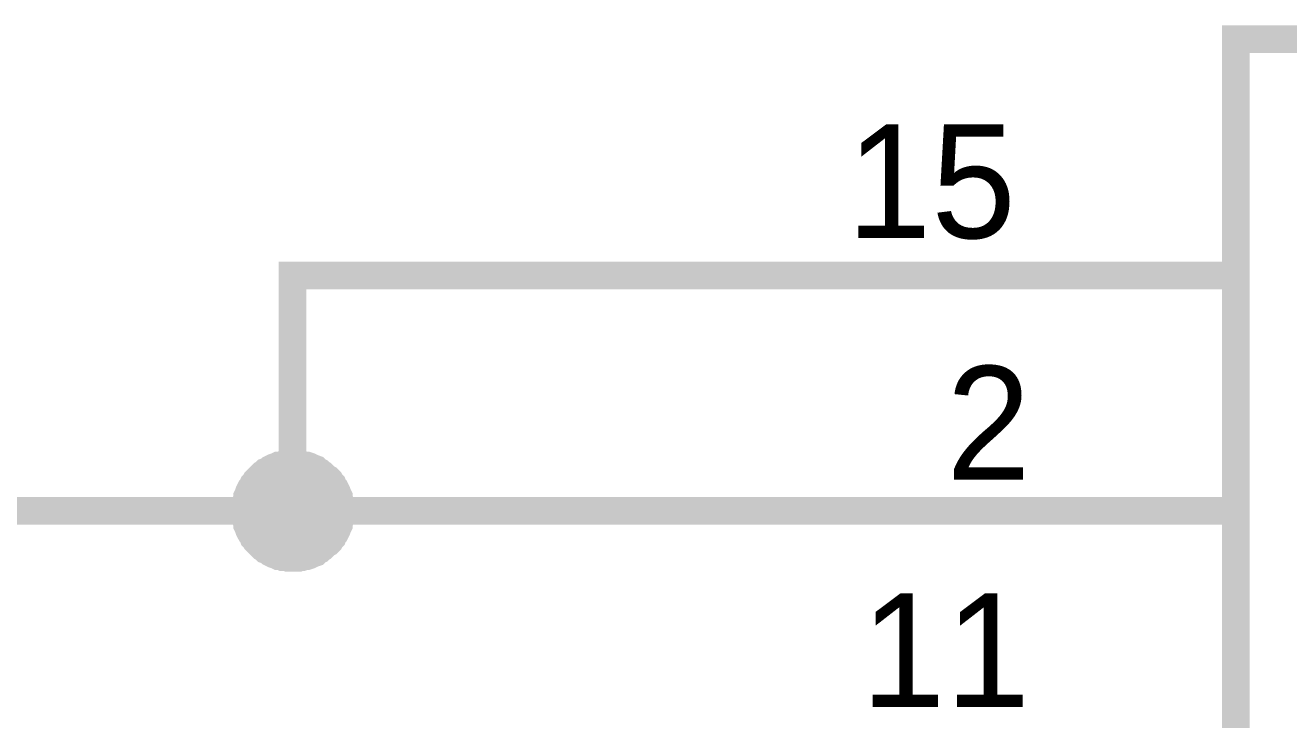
# Model space of a CAD drawing. Header units: millimetres. Extents: x 0 to 11.5, y 0 to 7.6.
# Drawn here: x 4.687 to 5.223, y 5.411 to 5.706 of the extents above; entities that cross this region are included whole.
import ezdxf

# ---------------------------------------------------------------- set-up
doc = ezdxf.new("R2010")
doc.units = ezdxf.units.MM
doc.header["$MEASUREMENT"] = 0
doc.layers.add('Sheet', color=255, linetype='Continuous')

msp = doc.modelspace()

# ---------------------------------------------------------------- linework, layer by layer
at = {"layer": 'Sheet'}
for points, const_width in [([(5.20048, 5.7), (6.20002, 5.7), (6.20002, 4.0997), (5.20048, 4.0997), (5.20048, 5.7)], 0.0118), ([(5.20048, 5.7), (5.20048, 4.0997), (6.20002, 4.0997), (6.20002, 5.7), (5.20048, 5.7), (5.20048, 5.7)], 0.0039)]:
    msp.add_lwpolyline(points, close=True, dxfattribs=dict(at, const_width=const_width))
for points, const_width in [([(5.00034, 5.59972), (4.80021, 5.59972), (4.80021, 5.49982), (5.00034, 5.49982)], 0.0118), ([(5.20048, 5.59972), (5.00034, 5.59972)], 0.0118), ([(4.78023, 5.49982), (4.78023, 5.50095), (4.78023, 5.50171), (4.78061, 5.50284), (4.78061, 5.50397), (4.78099, 5.50472), (4.78099, 5.50585), (4.78136, 5.50661), (4.78174, 5.50774), (4.78212, 5.50849), (4.7825, 5.50925), (4.78325, 5.51), (4.78363, 5.51113), (4.78438, 5.51188), (4.78476, 5.51264), (4.78551, 5.51339), (4.78626, 5.51377), (4.78664, 5.51452), (4.7874, 5.51528), (4.78815, 5.51565), (4.7889, 5.51641), (4.79003, 5.51679), (4.79079, 5.51754), (4.79154, 5.51792), (4.79229, 5.51829), (4.79343, 5.51867), (4.79418, 5.51905), (4.79531, 5.51905), (4.79606, 5.51942), (4.79719, 5.51942), (4.79833, 5.5198), (4.79908, 5.5198), (4.80021, 5.5198)], 0.0118), ([(4.78023, 5.49982), (4.78023, 5.50095), (4.78023, 5.50171), (4.78061, 5.50284), (4.78061, 5.50397), (4.78099, 5.50472), (4.78099, 5.50585), (4.78136, 5.50661), (4.78174, 5.50774), (4.78212, 5.50849), (4.7825, 5.50925), (4.78325, 5.51), (4.78363, 5.51113), (4.78438, 5.51188), (4.78476, 5.51264), (4.78551, 5.51339), (4.78626, 5.51377), (4.78664, 5.51452), (4.7874, 5.51528), (4.78815, 5.51565), (4.7889, 5.51641), (4.79003, 5.51679), (4.79079, 5.51754), (4.79154, 5.51792), (4.79229, 5.51829), (4.79343, 5.51867), (4.79418, 5.51905), (4.79531, 5.51905), (4.79606, 5.51942), (4.79719, 5.51942), (4.79833, 5.5198), (4.79908, 5.5198), (4.80021, 5.5198)], 0.0118), ([(4.78023, 5.49982), (4.78023, 5.50095), (4.78023, 5.50171), (4.78061, 5.50284), (4.78061, 5.50397), (4.78099, 5.50472), (4.78099, 5.50585), (4.78136, 5.50661), (4.78174, 5.50774), (4.78212, 5.50849), (4.7825, 5.50925), (4.78325, 5.51), (4.78363, 5.51113), (4.78438, 5.51188), (4.78476, 5.51264), (4.78551, 5.51339), (4.78626, 5.51377), (4.78664, 5.51452), (4.7874, 5.51528), (4.78815, 5.51565), (4.7889, 5.51641), (4.79003, 5.51679), (4.79079, 5.51754), (4.79154, 5.51792), (4.79229, 5.51829), (4.79343, 5.51867), (4.79418, 5.51905), (4.79531, 5.51905), (4.79606, 5.51942), (4.79719, 5.51942), (4.79833, 5.5198), (4.79908, 5.5198), (4.80021, 5.5198)], 0.0118), ([(4.78023, 5.49982), (4.78023, 5.50095), (4.78023, 5.50171), (4.78061, 5.50284), (4.78061, 5.50397), (4.78099, 5.50472), (4.78099, 5.50585), (4.78136, 5.50661), (4.78174, 5.50774), (4.78212, 5.50849), (4.7825, 5.50925), (4.78325, 5.51), (4.78363, 5.51113), (4.78438, 5.51188), (4.78476, 5.51264), (4.78551, 5.51339), (4.78626, 5.51377), (4.78664, 5.51452), (4.7874, 5.51528), (4.78815, 5.51565), (4.7889, 5.51641), (4.79003, 5.51679), (4.79079, 5.51754), (4.79154, 5.51792), (4.79229, 5.51829), (4.79343, 5.51867), (4.79418, 5.51905), (4.79531, 5.51905), (4.79606, 5.51942), (4.79719, 5.51942), (4.79833, 5.5198), (4.79908, 5.5198), (4.80021, 5.5198)], 0.0118), ([(4.80021, 5.5198), (4.80021, 5.5198)], 0.0118), ([(4.80021, 5.5198), (4.80134, 5.5198), (4.80247, 5.5198), (4.80322, 5.51942), (4.80436, 5.51942), (4.80549, 5.51905), (4.80624, 5.51905), (4.80737, 5.51867), (4.80812, 5.51829), (4.80888, 5.51792), (4.81001, 5.51754), (4.81076, 5.51679), (4.81152, 5.51641), (4.81227, 5.51565), (4.81302, 5.51528), (4.81378, 5.51452), (4.81453, 5.51377), (4.81529, 5.51339), (4.81604, 5.51264), (4.81642, 5.51188), (4.81717, 5.51113), (4.81755, 5.51), (4.8183, 5.50925), (4.81868, 5.50849), (4.81905, 5.50774), (4.81943, 5.50661), (4.81981, 5.50585), (4.81981, 5.50472), (4.82019, 5.50397), (4.82019, 5.50284), (4.82056, 5.50171), (4.82056, 5.50095), (4.82056, 5.49982)], 0.0118), ([(4.80021, 5.5198), (4.80021, 5.5198)], 0.0118), ([(4.80021, 5.5198), (4.80134, 5.5198), (4.80247, 5.5198), (4.80322, 5.51942), (4.80436, 5.51942), (4.80549, 5.51905), (4.80624, 5.51905), (4.80737, 5.51867), (4.80812, 5.51829), (4.80888, 5.51792), (4.81001, 5.51754), (4.81076, 5.51679), (4.81152, 5.51641), (4.81227, 5.51565), (4.81302, 5.51528), (4.81378, 5.51452), (4.81453, 5.51377), (4.81529, 5.51339), (4.81604, 5.51264), (4.81642, 5.51188), (4.81717, 5.51113), (4.81755, 5.51), (4.8183, 5.50925), (4.81868, 5.50849), (4.81905, 5.50774), (4.81943, 5.50661), (4.81981, 5.50585), (4.81981, 5.50472), (4.82019, 5.50397), (4.82019, 5.50284), (4.82056, 5.50171), (4.82056, 5.50095), (4.82056, 5.49982)], 0.0118), ([(4.80021, 5.5198), (4.80021, 5.5198)], 0.0118), ([(4.80021, 5.5198), (4.80134, 5.5198), (4.80247, 5.5198), (4.80322, 5.51942), (4.80436, 5.51942), (4.80549, 5.51905), (4.80624, 5.51905), (4.80737, 5.51867), (4.80812, 5.51829), (4.80888, 5.51792), (4.81001, 5.51754), (4.81076, 5.51679), (4.81152, 5.51641), (4.81227, 5.51565), (4.81302, 5.51528), (4.81378, 5.51452), (4.81453, 5.51377), (4.81529, 5.51339), (4.81604, 5.51264), (4.81642, 5.51188), (4.81717, 5.51113), (4.81755, 5.51), (4.8183, 5.50925), (4.81868, 5.50849), (4.81905, 5.50774), (4.81943, 5.50661), (4.81981, 5.50585), (4.81981, 5.50472), (4.82019, 5.50397), (4.82019, 5.50284), (4.82056, 5.50171), (4.82056, 5.50095), (4.82056, 5.49982)], 0.0118), ([(4.80021, 5.5198), (4.80021, 5.5198)], 0.0118), ([(4.80021, 5.5198), (4.80134, 5.5198), (4.80247, 5.5198), (4.80322, 5.51942), (4.80436, 5.51942), (4.80549, 5.51905), (4.80624, 5.51905), (4.80737, 5.51867), (4.80812, 5.51829), (4.80888, 5.51792), (4.81001, 5.51754), (4.81076, 5.51679), (4.81152, 5.51641), (4.81227, 5.51565), (4.81302, 5.51528), (4.81378, 5.51452), (4.81453, 5.51377), (4.81529, 5.51339), (4.81604, 5.51264), (4.81642, 5.51188), (4.81717, 5.51113), (4.81755, 5.51), (4.8183, 5.50925), (4.81868, 5.50849), (4.81905, 5.50774), (4.81943, 5.50661), (4.81981, 5.50585), (4.81981, 5.50472), (4.82019, 5.50397), (4.82019, 5.50284), (4.82056, 5.50171), (4.82056, 5.50095), (4.82056, 5.49982)], 0.0118), ([(4.78023, 5.49982), (4.78023, 5.50095), (4.78023, 5.50171), (4.78061, 5.50284), (4.78061, 5.50397), (4.78099, 5.50472), (4.78099, 5.50585), (4.78136, 5.50661), (4.78174, 5.50774), (4.78212, 5.50849), (4.7825, 5.50925), (4.78325, 5.51), (4.78363, 5.51113), (4.78438, 5.51188), (4.78476, 5.51264), (4.78551, 5.51339), (4.78626, 5.51377), (4.78664, 5.51452), (4.7874, 5.51528), (4.78815, 5.51565), (4.7889, 5.51641), (4.79003, 5.51679), (4.79079, 5.51754), (4.79154, 5.51792), (4.79229, 5.51829), (4.79343, 5.51867), (4.79418, 5.51905), (4.79531, 5.51905), (4.79606, 5.51942), (4.79719, 5.51942), (4.79833, 5.5198), (4.79908, 5.5198), (4.80021, 5.5198)], 0.0039), ([(4.78023, 5.49982), (4.78023, 5.50095), (4.78023, 5.50171), (4.78061, 5.50284), (4.78061, 5.50397), (4.78099, 5.50472), (4.78099, 5.50585), (4.78136, 5.50661), (4.78174, 5.50774), (4.78212, 5.50849), (4.7825, 5.50925), (4.78325, 5.51), (4.78363, 5.51113), (4.78438, 5.51188), (4.78476, 5.51264), (4.78551, 5.51339), (4.78626, 5.51377), (4.78664, 5.51452), (4.7874, 5.51528), (4.78815, 5.51565), (4.7889, 5.51641), (4.79003, 5.51679), (4.79079, 5.51754), (4.79154, 5.51792), (4.79229, 5.51829), (4.79343, 5.51867), (4.79418, 5.51905), (4.79531, 5.51905), (4.79606, 5.51942), (4.79719, 5.51942), (4.79833, 5.5198), (4.79908, 5.5198), (4.80021, 5.5198)], 0.0039), ([(4.78023, 5.49982), (4.78023, 5.50095), (4.78023, 5.50171), (4.78061, 5.50284), (4.78061, 5.50397), (4.78099, 5.50472), (4.78099, 5.50585), (4.78136, 5.50661), (4.78174, 5.50774), (4.78212, 5.50849), (4.7825, 5.50925), (4.78325, 5.51), (4.78363, 5.51113), (4.78438, 5.51188), (4.78476, 5.51264), (4.78551, 5.51339), (4.78626, 5.51377), (4.78664, 5.51452), (4.7874, 5.51528), (4.78815, 5.51565), (4.7889, 5.51641), (4.79003, 5.51679), (4.79079, 5.51754), (4.79154, 5.51792), (4.79229, 5.51829), (4.79343, 5.51867), (4.79418, 5.51905), (4.79531, 5.51905), (4.79606, 5.51942), (4.79719, 5.51942), (4.79833, 5.5198), (4.79908, 5.5198), (4.80021, 5.5198)], 0.0039), ([(4.78023, 5.49982), (4.78023, 5.50095), (4.78023, 5.50171), (4.78061, 5.50284), (4.78061, 5.50397), (4.78099, 5.50472), (4.78099, 5.50585), (4.78136, 5.50661), (4.78174, 5.50774), (4.78212, 5.50849), (4.7825, 5.50925), (4.78325, 5.51), (4.78363, 5.51113), (4.78438, 5.51188), (4.78476, 5.51264), (4.78551, 5.51339), (4.78626, 5.51377), (4.78664, 5.51452), (4.7874, 5.51528), (4.78815, 5.51565), (4.7889, 5.51641), (4.79003, 5.51679), (4.79079, 5.51754), (4.79154, 5.51792), (4.79229, 5.51829), (4.79343, 5.51867), (4.79418, 5.51905), (4.79531, 5.51905), (4.79606, 5.51942), (4.79719, 5.51942), (4.79833, 5.5198), (4.79908, 5.5198), (4.80021, 5.5198)], 0.0039), ([(4.80021, 5.5198), (4.80021, 5.5198)], 0.0039), ([(4.80021, 5.5198), (4.80134, 5.5198), (4.80247, 5.5198), (4.80322, 5.51942), (4.80436, 5.51942), (4.80549, 5.51905), (4.80624, 5.51905), (4.80737, 5.51867), (4.80812, 5.51829), (4.80888, 5.51792), (4.81001, 5.51754), (4.81076, 5.51679), (4.81152, 5.51641), (4.81227, 5.51565), (4.81302, 5.51528), (4.81378, 5.51452), (4.81453, 5.51377), (4.81529, 5.51339), (4.81604, 5.51264), (4.81642, 5.51188), (4.81717, 5.51113), (4.81755, 5.51), (4.8183, 5.50925), (4.81868, 5.50849), (4.81905, 5.50774), (4.81943, 5.50661), (4.81981, 5.50585), (4.81981, 5.50472), (4.82019, 5.50397), (4.82019, 5.50284), (4.82056, 5.50171), (4.82056, 5.50095), (4.82056, 5.49982)], 0.0039), ([(4.80021, 5.5198), (4.80021, 5.5198)], 0.0039), ([(4.80021, 5.5198), (4.80134, 5.5198), (4.80247, 5.5198), (4.80322, 5.51942), (4.80436, 5.51942), (4.80549, 5.51905), (4.80624, 5.51905), (4.80737, 5.51867), (4.80812, 5.51829), (4.80888, 5.51792), (4.81001, 5.51754), (4.81076, 5.51679), (4.81152, 5.51641), (4.81227, 5.51565), (4.81302, 5.51528), (4.81378, 5.51452), (4.81453, 5.51377), (4.81529, 5.51339), (4.81604, 5.51264), (4.81642, 5.51188), (4.81717, 5.51113), (4.81755, 5.51), (4.8183, 5.50925), (4.81868, 5.50849), (4.81905, 5.50774), (4.81943, 5.50661), (4.81981, 5.50585), (4.81981, 5.50472), (4.82019, 5.50397), (4.82019, 5.50284), (4.82056, 5.50171), (4.82056, 5.50095), (4.82056, 5.49982)], 0.0039), ([(4.80021, 5.5198), (4.80021, 5.5198)], 0.0039), ([(4.80021, 5.5198), (4.80134, 5.5198), (4.80247, 5.5198), (4.80322, 5.51942), (4.80436, 5.51942), (4.80549, 5.51905), (4.80624, 5.51905), (4.80737, 5.51867), (4.80812, 5.51829), (4.80888, 5.51792), (4.81001, 5.51754), (4.81076, 5.51679), (4.81152, 5.51641), (4.81227, 5.51565), (4.81302, 5.51528), (4.81378, 5.51452), (4.81453, 5.51377), (4.81529, 5.51339), (4.81604, 5.51264), (4.81642, 5.51188), (4.81717, 5.51113), (4.81755, 5.51), (4.8183, 5.50925), (4.81868, 5.50849), (4.81905, 5.50774), (4.81943, 5.50661), (4.81981, 5.50585), (4.81981, 5.50472), (4.82019, 5.50397), (4.82019, 5.50284), (4.82056, 5.50171), (4.82056, 5.50095), (4.82056, 5.49982)], 0.0039), ([(4.80021, 5.5198), (4.80021, 5.5198)], 0.0039), ([(4.80021, 5.5198), (4.80134, 5.5198), (4.80247, 5.5198), (4.80322, 5.51942), (4.80436, 5.51942), (4.80549, 5.51905), (4.80624, 5.51905), (4.80737, 5.51867), (4.80812, 5.51829), (4.80888, 5.51792), (4.81001, 5.51754), (4.81076, 5.51679), (4.81152, 5.51641), (4.81227, 5.51565), (4.81302, 5.51528), (4.81378, 5.51452), (4.81453, 5.51377), (4.81529, 5.51339), (4.81604, 5.51264), (4.81642, 5.51188), (4.81717, 5.51113), (4.81755, 5.51), (4.8183, 5.50925), (4.81868, 5.50849), (4.81905, 5.50774), (4.81943, 5.50661), (4.81981, 5.50585), (4.81981, 5.50472), (4.82019, 5.50397), (4.82019, 5.50284), (4.82056, 5.50171), (4.82056, 5.50095), (4.82056, 5.49982)], 0.0039), ([(5.70025, 2.59968), (5.70025, 2.29998), (4.20056, 2.29998), (4.20056, 5.49982), (4.80021, 5.49982)], 0.0118), ([(4.80021, 5.47984), (4.79908, 5.47984), (4.79833, 5.47984), (4.79719, 5.48022), (4.79606, 5.48022), (4.79531, 5.4806), (4.79418, 5.4806), (4.79343, 5.48097), (4.79229, 5.48135), (4.79154, 5.48173), (4.79079, 5.4821), (4.79003, 5.48286), (4.7889, 5.48323), (4.78815, 5.48399), (4.7874, 5.48437), (4.78664, 5.48512), (4.78626, 5.48587), (4.78551, 5.48625), (4.78476, 5.487), (4.78438, 5.48776), (4.78363, 5.48851), (4.78325, 5.48964), (4.7825, 5.4904), (4.78212, 5.49115), (4.78174, 5.4919), (4.78136, 5.49304), (4.78099, 5.49379), (4.78099, 5.49492), (4.78061, 5.49567), (4.78061, 5.49681), (4.78023, 5.49794), (4.78023, 5.49869), (4.78023, 5.49982)], 0.0118), ([(4.78023, 5.49982), (4.78023, 5.49982)], 0.0118), ([(4.80021, 5.47984), (4.79908, 5.47984), (4.79833, 5.47984), (4.79719, 5.48022), (4.79606, 5.48022), (4.79531, 5.4806), (4.79418, 5.4806), (4.79343, 5.48097), (4.79229, 5.48135), (4.79154, 5.48173), (4.79079, 5.4821), (4.79003, 5.48286), (4.7889, 5.48323), (4.78815, 5.48399), (4.7874, 5.48437), (4.78664, 5.48512), (4.78626, 5.48587), (4.78551, 5.48625), (4.78476, 5.487), (4.78438, 5.48776), (4.78363, 5.48851), (4.78325, 5.48964), (4.7825, 5.4904), (4.78212, 5.49115), (4.78174, 5.4919), (4.78136, 5.49304), (4.78099, 5.49379), (4.78099, 5.49492), (4.78061, 5.49567), (4.78061, 5.49681), (4.78023, 5.49794), (4.78023, 5.49869), (4.78023, 5.49982)], 0.0118), ([(4.78023, 5.49982), (4.78023, 5.49982)], 0.0118), ([(4.80021, 5.47984), (4.79908, 5.47984), (4.79833, 5.47984), (4.79719, 5.48022), (4.79606, 5.48022), (4.79531, 5.4806), (4.79418, 5.4806), (4.79343, 5.48097), (4.79229, 5.48135), (4.79154, 5.48173), (4.79079, 5.4821), (4.79003, 5.48286), (4.7889, 5.48323), (4.78815, 5.48399), (4.7874, 5.48437), (4.78664, 5.48512), (4.78626, 5.48587), (4.78551, 5.48625), (4.78476, 5.487), (4.78438, 5.48776), (4.78363, 5.48851), (4.78325, 5.48964), (4.7825, 5.4904), (4.78212, 5.49115), (4.78174, 5.4919), (4.78136, 5.49304), (4.78099, 5.49379), (4.78099, 5.49492), (4.78061, 5.49567), (4.78061, 5.49681), (4.78023, 5.49794), (4.78023, 5.49869), (4.78023, 5.49982)], 0.0118), ([(4.78023, 5.49982), (4.78023, 5.49982)], 0.0118), ([(4.80021, 5.47984), (4.79908, 5.47984), (4.79833, 5.47984), (4.79719, 5.48022), (4.79606, 5.48022), (4.79531, 5.4806), (4.79418, 5.4806), (4.79343, 5.48097), (4.79229, 5.48135), (4.79154, 5.48173), (4.79079, 5.4821), (4.79003, 5.48286), (4.7889, 5.48323), (4.78815, 5.48399), (4.7874, 5.48437), (4.78664, 5.48512), (4.78626, 5.48587), (4.78551, 5.48625), (4.78476, 5.487), (4.78438, 5.48776), (4.78363, 5.48851), (4.78325, 5.48964), (4.7825, 5.4904), (4.78212, 5.49115), (4.78174, 5.4919), (4.78136, 5.49304), (4.78099, 5.49379), (4.78099, 5.49492), (4.78061, 5.49567), (4.78061, 5.49681), (4.78023, 5.49794), (4.78023, 5.49869), (4.78023, 5.49982)], 0.0118), ([(4.78023, 5.49982), (4.78023, 5.49982)], 0.0118), ([(4.80021, 5.47984), (4.79908, 5.47984), (4.79833, 5.47984), (4.79719, 5.48022), (4.79606, 5.48022), (4.79531, 5.4806), (4.79418, 5.4806), (4.79343, 5.48097), (4.79229, 5.48135), (4.79154, 5.48173), (4.79079, 5.4821), (4.79003, 5.48286), (4.7889, 5.48323), (4.78815, 5.48399), (4.7874, 5.48437), (4.78664, 5.48512), (4.78626, 5.48587), (4.78551, 5.48625), (4.78476, 5.487), (4.78438, 5.48776), (4.78363, 5.48851), (4.78325, 5.48964), (4.7825, 5.4904), (4.78212, 5.49115), (4.78174, 5.4919), (4.78136, 5.49304), (4.78099, 5.49379), (4.78099, 5.49492), (4.78061, 5.49567), (4.78061, 5.49681), (4.78023, 5.49794), (4.78023, 5.49869), (4.78023, 5.49982)], 0.0039), ([(4.78023, 5.49982), (4.78023, 5.49982)], 0.0039), ([(4.80021, 5.47984), (4.79908, 5.47984), (4.79833, 5.47984), (4.79719, 5.48022), (4.79606, 5.48022), (4.79531, 5.4806), (4.79418, 5.4806), (4.79343, 5.48097), (4.79229, 5.48135), (4.79154, 5.48173), (4.79079, 5.4821), (4.79003, 5.48286), (4.7889, 5.48323), (4.78815, 5.48399), (4.7874, 5.48437), (4.78664, 5.48512), (4.78626, 5.48587), (4.78551, 5.48625), (4.78476, 5.487), (4.78438, 5.48776), (4.78363, 5.48851), (4.78325, 5.48964), (4.7825, 5.4904), (4.78212, 5.49115), (4.78174, 5.4919), (4.78136, 5.49304), (4.78099, 5.49379), (4.78099, 5.49492), (4.78061, 5.49567), (4.78061, 5.49681), (4.78023, 5.49794), (4.78023, 5.49869), (4.78023, 5.49982)], 0.0039), ([(4.78023, 5.49982), (4.78023, 5.49982)], 0.0039), ([(4.80021, 5.47984), (4.79908, 5.47984), (4.79833, 5.47984), (4.79719, 5.48022), (4.79606, 5.48022), (4.79531, 5.4806), (4.79418, 5.4806), (4.79343, 5.48097), (4.79229, 5.48135), (4.79154, 5.48173), (4.79079, 5.4821), (4.79003, 5.48286), (4.7889, 5.48323), (4.78815, 5.48399), (4.7874, 5.48437), (4.78664, 5.48512), (4.78626, 5.48587), (4.78551, 5.48625), (4.78476, 5.487), (4.78438, 5.48776), (4.78363, 5.48851), (4.78325, 5.48964), (4.7825, 5.4904), (4.78212, 5.49115), (4.78174, 5.4919), (4.78136, 5.49304), (4.78099, 5.49379), (4.78099, 5.49492), (4.78061, 5.49567), (4.78061, 5.49681), (4.78023, 5.49794), (4.78023, 5.49869), (4.78023, 5.49982)], 0.0039), ([(4.78023, 5.49982), (4.78023, 5.49982)], 0.0039), ([(4.80021, 5.47984), (4.79908, 5.47984), (4.79833, 5.47984), (4.79719, 5.48022), (4.79606, 5.48022), (4.79531, 5.4806), (4.79418, 5.4806), (4.79343, 5.48097), (4.79229, 5.48135), (4.79154, 5.48173), (4.79079, 5.4821), (4.79003, 5.48286), (4.7889, 5.48323), (4.78815, 5.48399), (4.7874, 5.48437), (4.78664, 5.48512), (4.78626, 5.48587), (4.78551, 5.48625), (4.78476, 5.487), (4.78438, 5.48776), (4.78363, 5.48851), (4.78325, 5.48964), (4.7825, 5.4904), (4.78212, 5.49115), (4.78174, 5.4919), (4.78136, 5.49304), (4.78099, 5.49379), (4.78099, 5.49492), (4.78061, 5.49567), (4.78061, 5.49681), (4.78023, 5.49794), (4.78023, 5.49869), (4.78023, 5.49982)], 0.0039), ([(4.78023, 5.49982), (4.78023, 5.49982)], 0.0039), ([(4.82056, 5.49982), (4.82056, 5.49869), (4.82056, 5.49794), (4.82019, 5.49681), (4.82019, 5.49567), (4.81981, 5.49492), (4.81981, 5.49379), (4.81943, 5.49304), (4.81905, 5.4919), (4.81868, 5.49115), (4.8183, 5.4904), (4.81755, 5.48964), (4.81717, 5.48851), (4.81642, 5.48776), (4.81604, 5.487), (4.81529, 5.48625), (4.81453, 5.48587), (4.81378, 5.48512), (4.81302, 5.48437), (4.81227, 5.48399), (4.81152, 5.48323), (4.81076, 5.48286), (4.81001, 5.4821), (4.80888, 5.48173), (4.80812, 5.48135), (4.80737, 5.48097), (4.80624, 5.4806), (4.80549, 5.4806), (4.80436, 5.48022), (4.80322, 5.48022), (4.80247, 5.47984), (4.80134, 5.47984), (4.80021, 5.47984)], 0.0118), ([(4.82056, 5.49982), (4.82056, 5.49869), (4.82056, 5.49794), (4.82019, 5.49681), (4.82019, 5.49567), (4.81981, 5.49492), (4.81981, 5.49379), (4.81943, 5.49304), (4.81905, 5.4919), (4.81868, 5.49115), (4.8183, 5.4904), (4.81755, 5.48964), (4.81717, 5.48851), (4.81642, 5.48776), (4.81604, 5.487), (4.81529, 5.48625), (4.81453, 5.48587), (4.81378, 5.48512), (4.81302, 5.48437), (4.81227, 5.48399), (4.81152, 5.48323), (4.81076, 5.48286), (4.81001, 5.4821), (4.80888, 5.48173), (4.80812, 5.48135), (4.80737, 5.48097), (4.80624, 5.4806), (4.80549, 5.4806), (4.80436, 5.48022), (4.80322, 5.48022), (4.80247, 5.47984), (4.80134, 5.47984), (4.80021, 5.47984)], 0.0118), ([(4.82056, 5.49982), (4.82056, 5.49869), (4.82056, 5.49794), (4.82019, 5.49681), (4.82019, 5.49567), (4.81981, 5.49492), (4.81981, 5.49379), (4.81943, 5.49304), (4.81905, 5.4919), (4.81868, 5.49115), (4.8183, 5.4904), (4.81755, 5.48964), (4.81717, 5.48851), (4.81642, 5.48776), (4.81604, 5.487), (4.81529, 5.48625), (4.81453, 5.48587), (4.81378, 5.48512), (4.81302, 5.48437), (4.81227, 5.48399), (4.81152, 5.48323), (4.81076, 5.48286), (4.81001, 5.4821), (4.80888, 5.48173), (4.80812, 5.48135), (4.80737, 5.48097), (4.80624, 5.4806), (4.80549, 5.4806), (4.80436, 5.48022), (4.80322, 5.48022), (4.80247, 5.47984), (4.80134, 5.47984), (4.80021, 5.47984)], 0.0118), ([(4.82056, 5.49982), (4.82056, 5.49869), (4.82056, 5.49794), (4.82019, 5.49681), (4.82019, 5.49567), (4.81981, 5.49492), (4.81981, 5.49379), (4.81943, 5.49304), (4.81905, 5.4919), (4.81868, 5.49115), (4.8183, 5.4904), (4.81755, 5.48964), (4.81717, 5.48851), (4.81642, 5.48776), (4.81604, 5.487), (4.81529, 5.48625), (4.81453, 5.48587), (4.81378, 5.48512), (4.81302, 5.48437), (4.81227, 5.48399), (4.81152, 5.48323), (4.81076, 5.48286), (4.81001, 5.4821), (4.80888, 5.48173), (4.80812, 5.48135), (4.80737, 5.48097), (4.80624, 5.4806), (4.80549, 5.4806), (4.80436, 5.48022), (4.80322, 5.48022), (4.80247, 5.47984), (4.80134, 5.47984), (4.80021, 5.47984)], 0.0118), ([(4.82056, 5.49982), (4.82056, 5.49869), (4.82056, 5.49794), (4.82019, 5.49681), (4.82019, 5.49567), (4.81981, 5.49492), (4.81981, 5.49379), (4.81943, 5.49304), (4.81905, 5.4919), (4.81868, 5.49115), (4.8183, 5.4904), (4.81755, 5.48964), (4.81717, 5.48851), (4.81642, 5.48776), (4.81604, 5.487), (4.81529, 5.48625), (4.81453, 5.48587), (4.81378, 5.48512), (4.81302, 5.48437), (4.81227, 5.48399), (4.81152, 5.48323), (4.81076, 5.48286), (4.81001, 5.4821), (4.80888, 5.48173), (4.80812, 5.48135), (4.80737, 5.48097), (4.80624, 5.4806), (4.80549, 5.4806), (4.80436, 5.48022), (4.80322, 5.48022), (4.80247, 5.47984), (4.80134, 5.47984), (4.80021, 5.47984)], 0.0039), ([(4.82056, 5.49982), (4.82056, 5.49869), (4.82056, 5.49794), (4.82019, 5.49681), (4.82019, 5.49567), (4.81981, 5.49492), (4.81981, 5.49379), (4.81943, 5.49304), (4.81905, 5.4919), (4.81868, 5.49115), (4.8183, 5.4904), (4.81755, 5.48964), (4.81717, 5.48851), (4.81642, 5.48776), (4.81604, 5.487), (4.81529, 5.48625), (4.81453, 5.48587), (4.81378, 5.48512), (4.81302, 5.48437), (4.81227, 5.48399), (4.81152, 5.48323), (4.81076, 5.48286), (4.81001, 5.4821), (4.80888, 5.48173), (4.80812, 5.48135), (4.80737, 5.48097), (4.80624, 5.4806), (4.80549, 5.4806), (4.80436, 5.48022), (4.80322, 5.48022), (4.80247, 5.47984), (4.80134, 5.47984), (4.80021, 5.47984)], 0.0039), ([(4.82056, 5.49982), (4.82056, 5.49869), (4.82056, 5.49794), (4.82019, 5.49681), (4.82019, 5.49567), (4.81981, 5.49492), (4.81981, 5.49379), (4.81943, 5.49304), (4.81905, 5.4919), (4.81868, 5.49115), (4.8183, 5.4904), (4.81755, 5.48964), (4.81717, 5.48851), (4.81642, 5.48776), (4.81604, 5.487), (4.81529, 5.48625), (4.81453, 5.48587), (4.81378, 5.48512), (4.81302, 5.48437), (4.81227, 5.48399), (4.81152, 5.48323), (4.81076, 5.48286), (4.81001, 5.4821), (4.80888, 5.48173), (4.80812, 5.48135), (4.80737, 5.48097), (4.80624, 5.4806), (4.80549, 5.4806), (4.80436, 5.48022), (4.80322, 5.48022), (4.80247, 5.47984), (4.80134, 5.47984), (4.80021, 5.47984)], 0.0039), ([(4.82056, 5.49982), (4.82056, 5.49869), (4.82056, 5.49794), (4.82019, 5.49681), (4.82019, 5.49567), (4.81981, 5.49492), (4.81981, 5.49379), (4.81943, 5.49304), (4.81905, 5.4919), (4.81868, 5.49115), (4.8183, 5.4904), (4.81755, 5.48964), (4.81717, 5.48851), (4.81642, 5.48776), (4.81604, 5.487), (4.81529, 5.48625), (4.81453, 5.48587), (4.81378, 5.48512), (4.81302, 5.48437), (4.81227, 5.48399), (4.81152, 5.48323), (4.81076, 5.48286), (4.81001, 5.4821), (4.80888, 5.48173), (4.80812, 5.48135), (4.80737, 5.48097), (4.80624, 5.4806), (4.80549, 5.4806), (4.80436, 5.48022), (4.80322, 5.48022), (4.80247, 5.47984), (4.80134, 5.47984), (4.80021, 5.47984)], 0.0039), ([(4.82056, 5.49982), (4.82056, 5.49982), (4.82056, 5.49982), (4.82056, 5.49982), (4.82056, 5.49982), (4.82056, 5.49982), (4.82056, 5.49982), (4.82056, 5.49982), (4.82056, 5.49982), (4.82056, 5.49982), (4.82056, 5.49982), (4.82056, 5.49982), (4.82056, 5.49982), (4.82056, 5.49982), (4.82056, 5.49982), (4.82056, 5.49982), (4.82056, 5.49982), (4.82056, 5.49982), (4.82056, 5.49982), (4.82056, 5.49982), (4.82056, 5.49982), (4.82056, 5.49982), (4.82056, 5.49982), (4.82056, 5.49982), (4.82056, 5.49982), (4.82056, 5.49982), (4.82056, 5.49982), (4.82056, 5.49982), (4.82056, 5.49982), (4.82056, 5.49982), (4.82056, 5.49982), (4.82056, 5.49982), (4.82056, 5.49982)], 0.0118), ([(4.82056, 5.49982), (4.82056, 5.49982)], 0.0118), ([(4.82056, 5.49982), (4.82056, 5.49982), (4.82056, 5.49982), (4.82056, 5.49982), (4.82056, 5.49982), (4.82056, 5.49982), (4.82056, 5.49982), (4.82056, 5.49982), (4.82056, 5.49982), (4.82056, 5.49982), (4.82056, 5.49982), (4.82056, 5.49982), (4.82056, 5.49982), (4.82056, 5.49982), (4.82056, 5.49982), (4.82056, 5.49982), (4.82056, 5.49982), (4.82056, 5.49982), (4.82056, 5.49982), (4.82056, 5.49982), (4.82056, 5.49982), (4.82056, 5.49982), (4.82056, 5.49982), (4.82056, 5.49982), (4.82056, 5.49982), (4.82056, 5.49982), (4.82056, 5.49982), (4.82056, 5.49982), (4.82056, 5.49982), (4.82056, 5.49982), (4.82056, 5.49982), (4.82056, 5.49982), (4.82056, 5.49982)], 0.0118), ([(4.82056, 5.49982), (4.82056, 5.49982)], 0.0118), ([(4.82056, 5.49982), (4.82056, 5.49982), (4.82056, 5.49982), (4.82056, 5.49982), (4.82056, 5.49982), (4.82056, 5.49982), (4.82056, 5.49982), (4.82056, 5.49982), (4.82056, 5.49982), (4.82056, 5.49982), (4.82056, 5.49982), (4.82056, 5.49982), (4.82056, 5.49982), (4.82056, 5.49982), (4.82056, 5.49982), (4.82056, 5.49982), (4.82056, 5.49982), (4.82056, 5.49982), (4.82056, 5.49982), (4.82056, 5.49982), (4.82056, 5.49982), (4.82056, 5.49982), (4.82056, 5.49982), (4.82056, 5.49982), (4.82056, 5.49982), (4.82056, 5.49982), (4.82056, 5.49982), (4.82056, 5.49982), (4.82056, 5.49982), (4.82056, 5.49982), (4.82056, 5.49982), (4.82056, 5.49982), (4.82056, 5.49982)], 0.0118), ([(4.82056, 5.49982), (4.82056, 5.49982)], 0.0118), ([(4.82056, 5.49982), (4.82056, 5.49982), (4.82056, 5.49982), (4.82056, 5.49982), (4.82056, 5.49982), (4.82056, 5.49982), (4.82056, 5.49982), (4.82056, 5.49982), (4.82056, 5.49982), (4.82056, 5.49982), (4.82056, 5.49982), (4.82056, 5.49982), (4.82056, 5.49982), (4.82056, 5.49982), (4.82056, 5.49982), (4.82056, 5.49982), (4.82056, 5.49982), (4.82056, 5.49982), (4.82056, 5.49982), (4.82056, 5.49982), (4.82056, 5.49982), (4.82056, 5.49982), (4.82056, 5.49982), (4.82056, 5.49982), (4.82056, 5.49982), (4.82056, 5.49982), (4.82056, 5.49982), (4.82056, 5.49982), (4.82056, 5.49982), (4.82056, 5.49982), (4.82056, 5.49982), (4.82056, 5.49982), (4.82056, 5.49982)], 0.0118), ([(4.82056, 5.49982), (4.82056, 5.49982)], 0.0118), ([(4.82056, 5.49982), (4.82056, 5.49982), (4.82056, 5.49982), (4.82056, 5.49982), (4.82056, 5.49982), (4.82056, 5.49982), (4.82056, 5.49982), (4.82056, 5.49982), (4.82056, 5.49982), (4.82056, 5.49982), (4.82056, 5.49982), (4.82056, 5.49982), (4.82056, 5.49982), (4.82056, 5.49982), (4.82056, 5.49982), (4.82056, 5.49982), (4.82056, 5.49982), (4.82056, 5.49982), (4.82056, 5.49982), (4.82056, 5.49982), (4.82056, 5.49982), (4.82056, 5.49982), (4.82056, 5.49982), (4.82056, 5.49982), (4.82056, 5.49982), (4.82056, 5.49982), (4.82056, 5.49982), (4.82056, 5.49982), (4.82056, 5.49982), (4.82056, 5.49982), (4.82056, 5.49982), (4.82056, 5.49982), (4.82056, 5.49982)], 0.0039), ([(4.82056, 5.49982), (4.82056, 5.49982)], 0.0039), ([(4.82056, 5.49982), (4.82056, 5.49982), (4.82056, 5.49982), (4.82056, 5.49982), (4.82056, 5.49982), (4.82056, 5.49982), (4.82056, 5.49982), (4.82056, 5.49982), (4.82056, 5.49982), (4.82056, 5.49982), (4.82056, 5.49982), (4.82056, 5.49982), (4.82056, 5.49982), (4.82056, 5.49982), (4.82056, 5.49982), (4.82056, 5.49982), (4.82056, 5.49982), (4.82056, 5.49982), (4.82056, 5.49982), (4.82056, 5.49982), (4.82056, 5.49982), (4.82056, 5.49982), (4.82056, 5.49982), (4.82056, 5.49982), (4.82056, 5.49982), (4.82056, 5.49982), (4.82056, 5.49982), (4.82056, 5.49982), (4.82056, 5.49982), (4.82056, 5.49982), (4.82056, 5.49982), (4.82056, 5.49982), (4.82056, 5.49982)], 0.0039), ([(4.82056, 5.49982), (4.82056, 5.49982)], 0.0039), ([(4.82056, 5.49982), (4.82056, 5.49982), (4.82056, 5.49982), (4.82056, 5.49982), (4.82056, 5.49982), (4.82056, 5.49982), (4.82056, 5.49982), (4.82056, 5.49982), (4.82056, 5.49982), (4.82056, 5.49982), (4.82056, 5.49982), (4.82056, 5.49982), (4.82056, 5.49982), (4.82056, 5.49982), (4.82056, 5.49982), (4.82056, 5.49982), (4.82056, 5.49982), (4.82056, 5.49982), (4.82056, 5.49982), (4.82056, 5.49982), (4.82056, 5.49982), (4.82056, 5.49982), (4.82056, 5.49982), (4.82056, 5.49982), (4.82056, 5.49982), (4.82056, 5.49982), (4.82056, 5.49982), (4.82056, 5.49982), (4.82056, 5.49982), (4.82056, 5.49982), (4.82056, 5.49982), (4.82056, 5.49982), (4.82056, 5.49982)], 0.0039), ([(4.82056, 5.49982), (4.82056, 5.49982)], 0.0039), ([(4.82056, 5.49982), (4.82056, 5.49982), (4.82056, 5.49982), (4.82056, 5.49982), (4.82056, 5.49982), (4.82056, 5.49982), (4.82056, 5.49982), (4.82056, 5.49982), (4.82056, 5.49982), (4.82056, 5.49982), (4.82056, 5.49982), (4.82056, 5.49982), (4.82056, 5.49982), (4.82056, 5.49982), (4.82056, 5.49982), (4.82056, 5.49982), (4.82056, 5.49982), (4.82056, 5.49982), (4.82056, 5.49982), (4.82056, 5.49982), (4.82056, 5.49982), (4.82056, 5.49982), (4.82056, 5.49982), (4.82056, 5.49982), (4.82056, 5.49982), (4.82056, 5.49982), (4.82056, 5.49982), (4.82056, 5.49982), (4.82056, 5.49982), (4.82056, 5.49982), (4.82056, 5.49982), (4.82056, 5.49982), (4.82056, 5.49982)], 0.0039), ([(4.82056, 5.49982), (4.82056, 5.49982)], 0.0039), ([(5.20048, 5.49982), (5.00034, 5.49982)], 0.0118)]:
    msp.add_lwpolyline(points, dxfattribs=dict(at, const_width=const_width))
at = {"layer": 'Sheet', "const_width": 0.02}
msp.add_lwpolyline([(4.79, 5.5, 1), (4.81, 5.5, 1)], format="xyb", close=True, dxfattribs=at)

# ---------------------------------------------------------------- texts
at = {"layer": 'Sheet'}
for s, height, p in [('15', 0.048254, (5.0354, 5.61556)), ('2', 0.04825, (5.07761, 5.51302)), ('11', 0.048254, (5.04143, 5.41651))]:
    msp.add_text(s, height=height, dxfattribs=at).set_placement(p)

doc.saveas('drawing.dxf')
